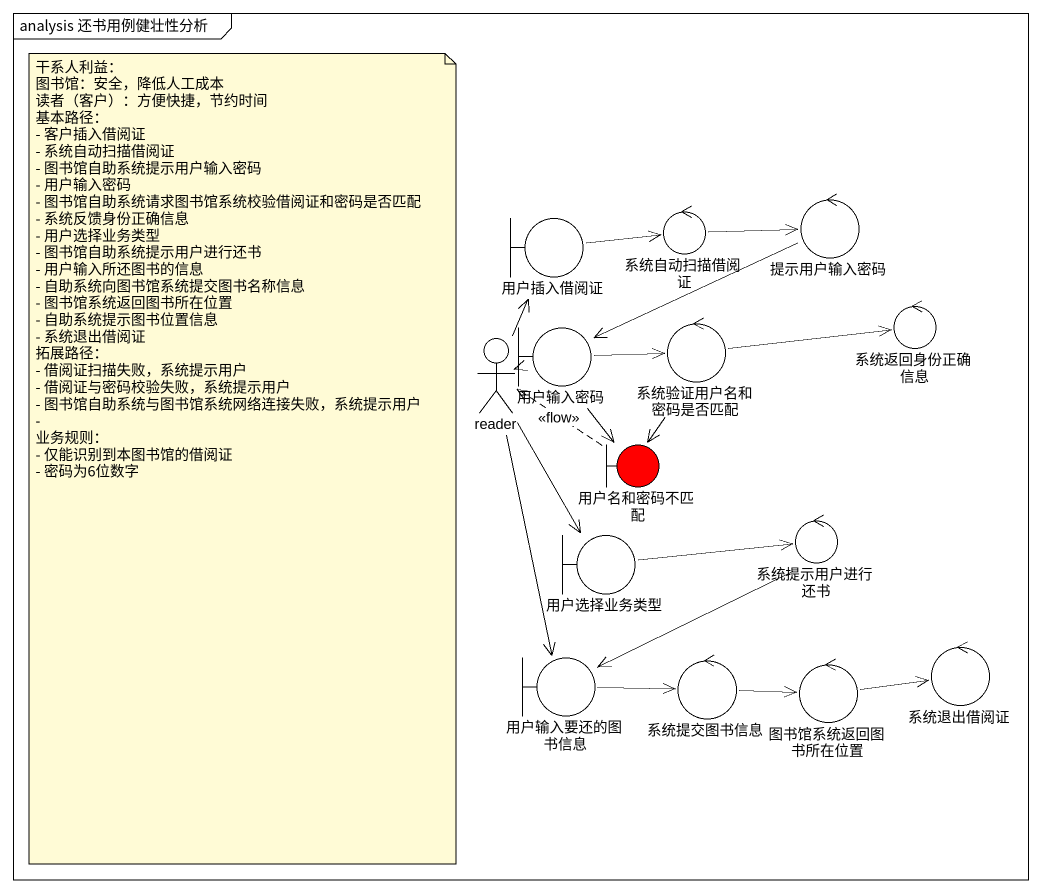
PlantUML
@startuml
mainframe analysis 还书用例健壮性分析
control 提示用户输入密码
boundary 用户插入借阅证
control 系统自动扫描借阅证
control 系统返回身份正确信息
actor reader
boundary 用户输入密码
control 系统验证用户名和密码是否匹配
boundary 用户名和密码不匹配 #FF0000
boundary 用户选择业务类型
control 系统提示用户进行还书
boundary 用户输入要还的图书信息
control 系统提交图书信息
control 图书馆系统返回图书所在位置
control 系统退出借阅证
提示用户输入密码 -left-> 用户输入密码
用户插入借阅证 -right-> 系统自动扫描借阅证
系统自动扫描借阅证 -right-> 提示用户输入密码
reader -up-> 用户插入借阅证
reader -right-> 用户输入密码
reader --> 用户选择业务类型
reader --> 用户输入要还的图书信息
用户输入密码 -right-> 系统验证用户名和密码是否匹配
用户输入密码 --> 用户名和密码不匹配
系统验证用户名和密码是否匹配 -right-> 系统返回身份正确信息
系统验证用户名和密码是否匹配 --> 用户名和密码不匹配
用户名和密码不匹配 .up.> reader : <<flow>>
用户选择业务类型 -right-> 系统提示用户进行还书
系统提示用户进行还书 -left-> 用户输入要还的图书信息
用户输入要还的图书信息 -right-> 系统提交图书信息
系统提交图书信息 -right-> 图书馆系统返回图书所在位置
图书馆系统返回图书所在位置 -right-> 系统退出借阅证
note as N1
  干系人利益：
  图书馆：安全，降低人工成本
  读者（客户）：方便快捷，节约时间
  基本路径：
  - 客户插入借阅证
  - 系统自动扫描借阅证
  - 图书馆自助系统提示用户输入密码
  - 用户输入密码
  - 图书馆自助系统请求图书馆系统校验借阅证和密码是否匹配
  - 系统反馈身份正确信息
  - 用户选择业务类型
  - 图书馆自助系统提示用户进行还书
  - 用户输入所还图书的信息
  - 自助系统向图书馆系统提交图书名称信息
  - 图书馆系统返回图书所在位置
  - 自助系统提示图书位置信息
  - 系统退出借阅证
  拓展路径：
  - 借阅证扫描失败，系统提示用户
  - 借阅证与密码校验失败，系统提示用户
  - 图书馆自助系统与图书馆系统网络连接失败，系统提示用户
  -
  业务规则：
  - 仅能识别到本图书馆的借阅证
  - 密码为6位数字
end note
@enduml
